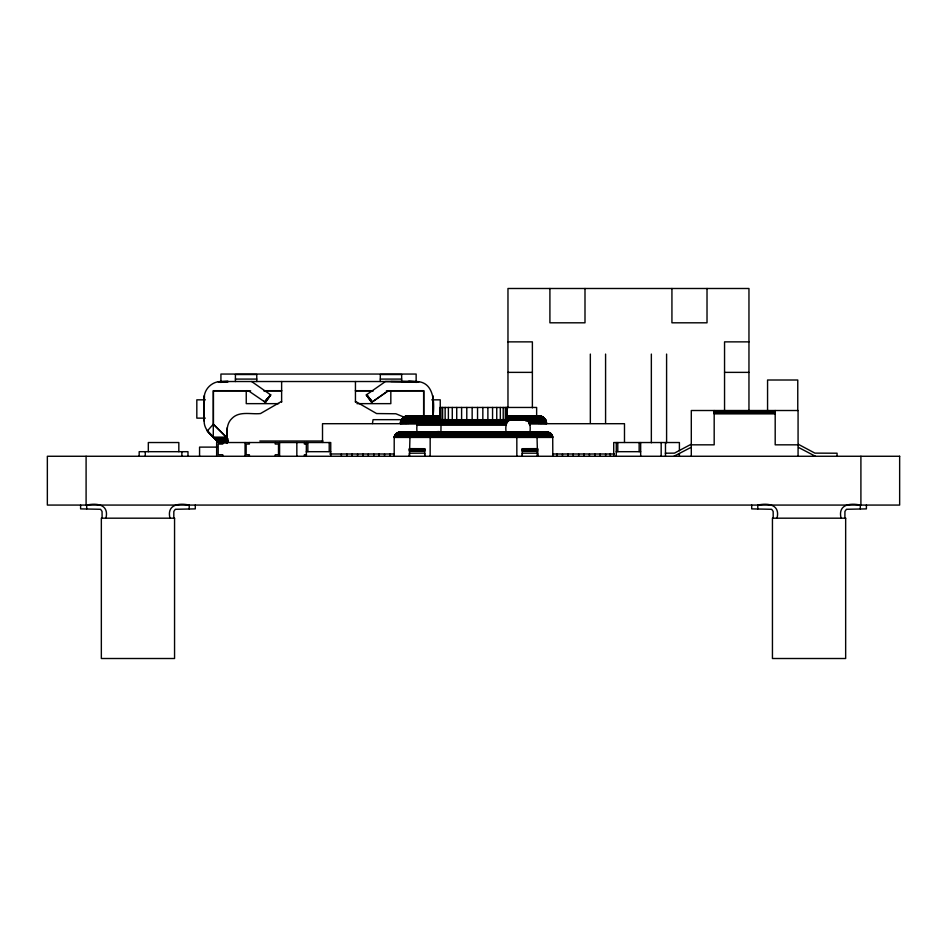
<?xml version="1.0" encoding="UTF-8"?>
<svg xmlns="http://www.w3.org/2000/svg" width="947" height="947" viewBox="0 0 947 947"><rect width="100%" height="100%" fill="white"/><g stroke="black" fill="none" stroke-linecap="round" stroke-linejoin="round"><path stroke-width="1.42" d="M394.189 456.265L394.212 437.431L395.621 434.046L399.232 431.95L417.071 431.856L547.768 431.95L550.633 433.288L552.717 436.898L552.811 456.265M424.694 451.281L409.435 451.281L409.435 448.641L424.694 448.689L424.694 456.265L424.694 453.613M430.151 456.265L430.175 437.431C430.506 432.341 436.733 430.814 440.935 431.856L441.018 424.185L442.202 420.48L443.018 419.758L448.381 419.663L448.381 407.459M440.059 419.663L440.059 407.459L536.641 407.459L536.641 416.337M440.923 407.459L440.923 419.663L422.113 419.758C416.526 420.657 416.384 427.571 417.071 431.856L411.649 431.95L410.063 434.046L409.435 456.265L409.435 453.613M442.628 407.459L442.628 419.663L422.113 419.758L524.887 419.758C530.462 420.657 530.651 427.582 529.929 431.856L535.351 431.95L536.937 434.046L537.565 456.265L537.565 453.613M445.137 419.663L445.137 407.459M452.275 419.663L452.275 407.459M456.726 419.663L456.726 407.459M461.603 419.663L461.603 407.459M466.788 419.663L466.788 407.459M472.151 419.663L472.151 407.459M477.548 419.663L477.548 407.459M482.84 419.663L482.84 407.459M487.883 419.663L487.883 407.459M492.558 419.663L492.558 407.459M496.749 407.459L496.749 419.663L524.887 419.758L471.724 419.699M500.324 419.663L500.324 407.459M503.212 407.459L503.212 419.663L524.887 419.758L506.728 419.663M505.331 419.663L505.331 407.459M506.621 419.663L506.621 407.459M507.059 419.663L507.059 407.459M537.565 456.265L537.565 448.641L522.306 448.689L522.306 456.265L522.306 453.613M511.108 419.758C505.532 420.657 505.426 427.559 506.065 431.856L529.929 431.856M173.786 518.187L173.834 511.404L175.313 509.297L195.295 508.882L195.295 505.071M227.114 443.421C227.552 435.111 225.019 424.895 231.932 418.467C239.342 410.702 251.133 414.597 260.496 413.555L281.626 401.362M844.89 518.187L844.937 511.404L846.417 509.297L866.398 508.882L866.398 505.071M169.975 518.187C166.636 504.775 178.474 502.762 189.199 505.071L189.199 508.882M227.446 442.699L218.816 442.699C212.98 436.271 203.972 430.743 204.15 421.072L204.351 395.68C205.511 387.749 212.897 381.428 220.923 381.523L416.147 381.523C434.543 381.57 434.709 403.647 432.933 416.727M841.078 518.187C837.74 504.775 849.566 502.762 860.302 505.071L860.302 508.882M204.15 415.082L204.351 395.68L204.15 421.072M406.689 423.581L408.039 415.84L408.039 423.581M227.02 443.101L227.233 427.713M405.387 423.581L406.003 418.598L408.039 415.84C403.896 415.757 400.214 419.438 400.285 423.581L418.337 423.581M404.168 423.581L405.067 418.598L408.039 415.84C403.907 415.769 400.332 419.485 400.403 423.581M403.055 423.581C403.055 420.468 404.416 416.171 408.039 415.84C403.967 415.792 400.664 419.616 400.759 423.581M402.096 423.581L404.227 417.651L408.039 415.84C404.061 415.851 401.232 419.841 401.327 423.581M372.443 423.581L373.071 419.663L545.673 419.71L546.715 423.581L528.663 423.581M431.252 434.46L430.719 435.383L394.757 435.383L394.212 437.431L552.788 437.431M430.175 437.431L430.719 435.383M394.556 435.88L394.283 436.898L430.246 436.898M430.518 435.88L430.968 434.91L516.032 434.91L516.825 437.431L516.849 456.265M264.71 401.871L266.959 398.651M264.947 402.037L267.942 397.752M265.148 402.179L270.404 394.686M265.314 402.297L270.688 394.887M265.503 402.428L270.783 394.946L251.618 381.523M366.288 394.946L385.465 381.523L418.775 381.736L408.962 381.523M390.827 390.685L388.033 390.933L371.567 402.428L366.311 394.935L371.757 402.297M373.225 401.268L388.033 390.933M673.956 456.265L690.837 447.458M690.837 444.403L674.477 453.128L665.291 453.211M511.806 431.95L514.671 433.288L516.754 436.898L552.717 436.898L551.994 434.91L537.304 435.383L551.71 434.46L395.29 434.46M516.754 436.898L552.61 436.378L552.243 435.383L516.281 435.383L515.748 434.46M228.405 381.523L218.295 381.736L227.907 381.523M218.295 381.736L228.109 381.523M227.552 441.373L217.313 441.195M217.254 441.136L227.244 441.065L217.254 441.136L207.346 430.932L213.3 424.232L213.3 390.685L248.327 390.709L265.527 402.451L263.846 401.268M217.49 441.373L227.481 441.302M422.113 419.758L448.381 419.663M507.971 341.867L532.38 341.867L532.38 407.873M748.959 341.867L724.55 341.867L724.55 410.797M507.971 372.372L532.38 372.372M724.55 372.372L748.959 372.372M235.412 379.084L256.767 379.084M380.303 379.084L401.658 379.084M263.929 390.685L281.626 390.685M355.445 390.685L373.142 390.685M388.743 390.709L423.783 390.685L423.783 415.484M250.659 390.827L213.442 390.827L213.442 424.173L227.02 437.751M263.929 390.827L281.626 390.827M355.445 390.827L373.142 390.827M386.412 390.827L423.629 390.827L423.629 416.929M205.321 399.835L196.822 399.835L196.822 418.136L205.321 418.136M431.749 399.835L440.248 399.835L440.248 416.727M278.678 403.647L246.244 403.647L246.244 390.827M356.924 403.647L390.827 403.647L390.827 390.827M714.18 410.714L775.191 410.714M714.18 410.962L775.191 410.962M714.18 411.294L775.191 411.294M714.18 411.708L775.191 411.708M714.18 412.182L775.191 412.182M714.18 412.714L775.191 412.714M714.18 413.283L775.191 413.283M714.18 413.863L775.191 413.863M406.713 415.946L440.402 415.946M506.598 415.84L540.287 415.946L542.832 416.869L545.673 419.71M405.387 416.301L440.402 416.301M506.598 416.301L541.613 416.301L545.567 419.71L546.597 423.581M404.168 416.869L440.402 416.869M506.598 416.869L542.832 416.869M403.055 417.651L440.402 417.651M506.598 417.651L543.945 417.651M402.096 418.598L440.402 418.598M506.598 418.598L544.904 418.598M421.084 420.03L510.078 420.03M420.113 420.48L509.119 420.48M400.759 420.93L508.243 421.084M525.727 420.93L546.241 420.93M418.491 421.841L507.497 421.841M400.403 422.232L507.166 422.255M528.663 422.232L546.597 422.232M506.633 423.179L417.639 423.179L417.272 424.185L506.278 424.185M417.793 423.7L322.513 423.7L322.513 442.438M529.207 423.7L624.487 423.7L624.487 442.438M417.094 425.227L506.089 425.227M399.232 431.95L547.768 431.95M398.202 432.234L548.798 432.234M397.243 432.684L549.757 432.684M396.367 433.288L550.633 433.288M395.621 434.046L551.379 434.046L551.994 434.91M394.39 436.378L516.648 436.378L516.825 437.431M226.215 437.147L213.276 437.147L213.3 424.232L227.576 438.508L214.638 438.508M213.975 437.845L226.913 437.845M215.241 439.124L228.191 439.124M215.786 439.668L227.292 439.668M216.259 440.142L227.765 440.142M216.626 440.509L228.132 440.509M216.91 440.793L228.416 440.793M217.076 440.959L227.185 440.994M259.809 441.018L322.939 441.018M217.597 441.48L227.659 441.48M217.846 441.728L227.907 441.728M218.141 442.024L228.203 442.024M218.461 442.344L227.091 442.344M306.556 444.06L304.389 444.06L304.389 442.533M691.298 444.83L714.18 444.83L714.18 410.513M798.072 444.83L775.191 444.83L775.191 410.513M217.123 447.114L199.568 447.114L199.568 456.265M409.435 448.831L424.694 448.831M522.306 448.831L537.565 448.831M409.435 449.067L424.694 449.067M522.306 449.067L537.565 449.067M409.435 449.387L424.694 449.387M522.306 449.387L537.565 449.387M409.435 449.778L424.694 449.778M522.306 449.778L537.565 449.778M409.435 450.239L424.694 450.239M522.306 450.239L537.565 450.239M409.435 450.748L424.694 450.748M522.306 450.748L537.565 450.748M522.306 451.281L537.565 451.281M306.331 451.683L330.74 451.683M616.26 451.683L640.669 451.683M409.435 453.211L424.694 453.14M522.306 453.163L537.565 453.199M329.769 453.98L393.964 453.98M553.036 453.98L614.331 453.98M306.556 454.738L304.389 454.738L304.389 456.265M102.11 518.187L102.063 511.404L100.583 509.297L80.602 508.882L80.602 505.071M773.214 518.187L773.166 511.404L771.687 509.297L751.705 508.882L751.705 505.071M417.071 431.856L435.194 431.95M390.827 381.523L418.775 381.736L408.275 381.523M246.244 390.685L248.327 390.709M407.814 381.523L418.775 381.736L401.658 381.523L401.658 374.515L380.303 374.515L380.303 381.523M516.482 435.88L537.47 436.378L552.243 435.383L394.757 435.383L409.53 436.378M798.534 444.403L814.894 453.128L837.065 453.211L837.065 456.265M798.534 447.458L815.414 456.265M546.241 423.581C546.336 419.616 543.033 415.792 538.961 415.84L538.961 423.581M540.228 415.946L538.961 415.84L540.311 423.581M541.613 416.301L538.961 415.84L540.997 418.598L541.613 423.581M355.445 401.362L376.586 413.555L395.893 413.768L403.138 416.763M218.414 442L207.346 430.932L218.201 442.06M370.111 398.651L372.36 401.871M366.88 394.544L372.124 402.037M366.678 394.686L371.922 402.179M529.361 423.179L529.906 425.227M529.562 423.676L529.847 424.706M545.673 423.581C545.768 419.841 542.939 415.851 538.961 415.84L541.933 418.598L542.832 423.581M544.904 423.581C544.963 420.125 542.797 415.958 538.961 415.84C542.584 416.171 543.945 420.468 543.945 423.581M432.933 415.082L432.72 395.68L432.897 416.846M777.025 518.187C780.364 504.775 768.526 502.762 757.801 505.071L757.801 508.882M105.922 518.187C109.26 504.775 97.434 502.762 86.698 505.071L86.698 508.882M860.906 456.265L860.906 505.071M798.072 456.265L798.072 410.513L691.298 410.513L691.298 456.265M797.765 410.572L797.765 380.007L767.567 380.007L767.567 410.513M748.959 410.643L748.959 288.492L507.971 288.492L507.971 407.695M707.018 288.492L707.018 322.809L671.932 322.809L671.932 288.492M679.401 450.772L679.401 442.533L613.715 442.533L613.715 456.265M679.401 453.518L679.401 456.265M666.593 354.071L666.593 442.794M665.481 442.533L665.481 456.265M661.172 442.533L661.172 456.265M651.347 354.071L651.347 442.794M640.669 442.533L640.669 456.265M639.142 442.533L639.142 451.683M617.787 442.533L617.787 451.683M616.26 442.533L616.26 456.265M610.33 453.518L610.33 456.265M605.618 453.98L605.618 456.265M605.583 354.071L605.583 423.427M600.22 453.98L600.22 456.265M594.834 453.98L594.834 456.265M590.336 354.071L590.336 423.427M589.436 453.98L589.436 456.265M584.997 288.492L584.997 322.809L549.911 322.809L549.911 288.492M584.05 453.98L584.05 456.265M578.653 453.98L578.653 456.265M573.266 453.98L573.266 456.265M567.869 453.98L567.869 456.265M562.471 453.98L562.471 456.265M557.085 453.98L557.085 456.265M416.147 382.493L416.147 374.053L220.923 374.053L220.923 382.493M389.915 453.98L389.915 456.265M384.529 453.98L384.529 456.265M379.131 453.98L379.131 456.265M373.734 453.98L373.734 456.265M368.347 453.98L368.347 456.265M362.95 453.98L362.95 456.265M357.564 453.98L357.564 456.265M355.445 381.523L355.445 402.226M352.166 453.98L352.166 456.265M346.78 453.98L346.78 456.265M341.382 453.98L341.382 456.265M330.74 456.265L330.74 442.533L216.65 442.533L216.65 456.265M329.213 442.533L329.213 451.683M307.858 442.533L307.858 451.683M306.331 442.533L306.331 456.265M296.837 442.533L296.837 456.265M281.626 381.523L281.626 402.226M279.578 442.533L279.578 456.265M275.257 442.533L275.257 444.06L278.501 444.06L278.501 454.738L275.257 454.738L275.257 456.265M256.767 381.523L256.767 374.515L235.412 374.515L235.412 381.523M249.381 442.533L249.381 444.06L246.149 444.06L246.149 454.738L249.381 454.738L249.381 456.265M245.06 442.533L245.06 456.265M222.746 442.533L222.746 444.06L218.177 444.06L218.177 454.738L222.746 454.738L222.746 456.265M187.98 456.265L187.98 451.683L139.173 451.683L139.173 456.265M181.871 451.683L181.871 456.265M178.829 451.683L178.829 442.533L148.324 442.533L148.324 451.683M145.27 451.683L145.27 456.265M86.094 456.265L86.094 505.071M899.65 456.265L47.35 456.265L47.35 505.071L899.65 505.071L899.65 456.265M174.556 518.187L101.341 518.187L101.341 658.508L174.556 658.508L174.556 518.187M845.659 518.187L772.444 518.187L772.444 658.508L845.659 658.508L845.659 518.187"/></g></svg>
